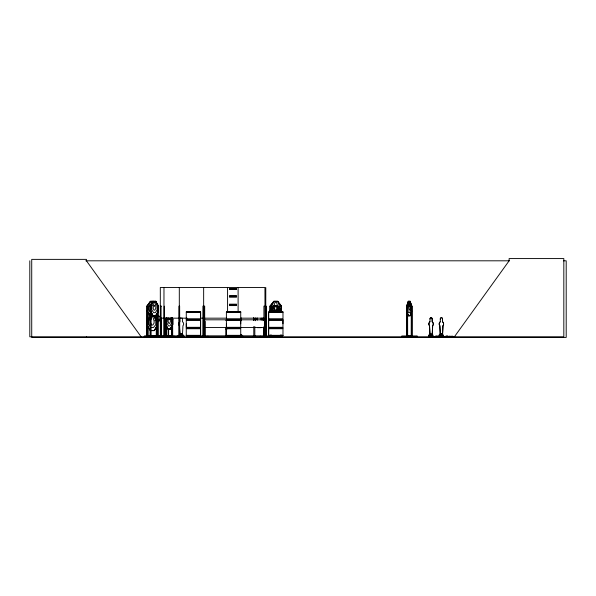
<?xml version="1.0" encoding="UTF-8"?>
<svg xmlns="http://www.w3.org/2000/svg" width="596" height="596" viewBox="0 0 596 596"><rect width="100%" height="100%" fill="white"/><g stroke="black" fill="none" stroke-linecap="round" stroke-linejoin="round"><path stroke-width="0.89" d="M186.272 327.316L186.272 320.275L200.606 320.275L200.606 327.316L186.272 327.316L186.287 323.792M200.591 320.275L200.591 327.316M225.728 320.305L240.732 320.275L240.717 327.316L226.391 327.316L226.405 323.792M240.717 323.792L240.717 320.275M268.654 327.316L268.654 320.275L282.981 320.275L282.958 327.316L268.64 327.316L268.64 320.275M282.958 323.792L282.958 320.275M260.236 336.762L271.739 336.725L260.243 336.628M271.739 336.792L271.731 336.151L264.661 336.151M430.685 335.63L432.152 335.63L432.607 325.781A2.555 2.205 -90 0 0 432.152 321.758L432.152 319.002A1.274 1.103 -90 0 0 431.132 317.72A1.274 1.103 -90 0 0 430.029 319.002L429.947 321.758A2.555 2.205 -90 0 0 429.493 325.781L430.029 335.63L429.574 325.781A2.555 2.205 -90 0 1 430.029 321.758L429.947 321.758M432.234 335.63L432.689 325.781A2.555 2.205 -90 0 0 432.234 321.758L432.234 319.002A1.274 1.103 -90 0 0 431.05 317.72A1.274 1.103 -90 0 0 429.947 319.002L430.029 319.002M442.47 335.63L442.925 325.781A2.555 2.205 -90 0 0 442.47 321.758L442.47 319.002A1.274 1.103 -90 0 0 441.368 317.72A1.274 1.103 -90 0 0 440.265 319.002L440.347 321.758A2.555 2.205 -90 0 0 439.893 325.781L440.347 335.63M440.265 319.002L440.347 319.002A1.274 1.103 -90 0 1 441.45 317.72A1.274 1.103 -90 0 1 442.552 319.002L442.552 321.758A2.555 2.205 -90 0 1 443.007 325.781L442.552 335.63L440.265 335.63L439.811 325.781A2.555 2.205 -90 0 1 440.265 321.758L440.347 321.758M182.428 335.63L182.942 325.781A2.555 2.473 -90 0 0 182.428 321.758L182.428 319.002A1.274 1.237 -90 0 0 181.773 317.892M430.953 334.162L430.223 334.468L431.132 334.609M430.781 334.527L431.117 334.609M441.167 334.088L441.435 334.55L440.526 334.661M181.787 334.542L180.975 334.229L181.743 334.609M181.616 334.244L181.221 334.468L181.676 334.17M181.393 334.661C181.229 334.125 181.601 334.684 181.169 334.088M181.273 334.267L181.728 334.386L181.169 334.17M430.55 334.43L430.036 334.445L431.132 334.17M430.066 334.468L430.312 334.252M430.133 334.445L431.117 334.17M431.161 334.401C430.215 334.579 431.146 334.341 430.96 334.311M440.645 334.557C442.433 334.252 439.96 334.498 440.936 334.661M440.586 334.088L440.846 334.609M441.182 334.088L441.182 334.691M440.928 334.617C439.654 333.887 440.965 335.026 441.137 334.229M441.301 334.445L440.764 334.617M181.422 334.46L181.303 334.349M186.272 335.786L200.606 335.786L186.131 335.675L200.621 335.518L200.606 328.731L186.272 328.731L186.257 335.548M240.732 335.786L226.249 335.675L240.747 335.518L240.732 328.731L225.728 328.761M409.072 306.128L409.147 305.726M409.05 306.12L409.117 305.726M168.4 317.728L168.102 321.527L168.854 323.412L169.629 323.412L170.419 321.527L170.098 317.728M401.719 336.204L417.155 336.204L401.719 336.204L401.749 336.792M407.142 306.068L407.083 305.763M411.173 305.763L412.082 306.143L412.082 336.792M153.992 301.993L153.127 308.281L153.992 310.166L154.878 310.166L155.787 308.281L155.787 306.143L154.878 301.993L153.902 301.993M169.13 319.367L169.219 318.972M167.32 317.795L166.925 323.032L168.489 325.923L170.031 325.923L171.566 323.032L171.179 317.795M154.439 305.77L154.52 306.128M440.63 334.252L440.988 334.17M440.98 334.304L440.794 334.118M169.942 336.204L169.987 336.792M151.056 319.322L151.734 316.834L152.896 316.834L154.073 320.983L154.073 323.121L152.896 325.006L151.734 325.006L150.982 323.747M153.112 301.367L151.779 306.143L151.779 309.786L153.567 312.676L155.347 312.676L157.106 309.786L157.106 306.143L155.779 301.367L150.445 301.367L146.974 306.143L146.847 336.792M430.856 334.17L430.416 334.691M431.072 334.505L430.588 334.617M146.042 336.204L146.094 336.792M143.994 336.792L154.111 336.71L154.2 336.151L184.492 336.204L184.469 336.792M154.148 336.688L144.433 336.71M275.613 306.128L275.754 305.711L275.598 306.143M275.613 310.561L275.777 310.158L275.598 310.568M408.402 301.241L406.658 306.143L406.606 310.963L408.29 315.82L410.108 315.82L411.732 310.918L409.996 315.82M430.617 334.162L430.893 334.334M150.497 301.367L148.754 306.143L148.754 309.786L150.505 311.954M281.416 312.162L281.416 306.143L277.647 301.367L273.877 301.367L271.985 306.143L271.985 309.786L274.011 312.095M281.416 310.568L277.647 305.793L273.877 305.793L271.985 310.568L271.985 312.393M203.452 336.151L199.839 336.151L203.541 336.151M252.995 336.762L253.546 336.71M166.381 317.728L165.591 319.344L165.77 324.164L168.094 328.94M165.673 319.389L166.478 317.728M165.77 319.389L166.545 317.795M170.314 328.94L172.81 324.209L170.449 329.066L167.953 329.066M170.352 329.066L172.736 324.164L172.713 319.344M152.986 315.82L150.274 310.963L150.274 306.098L152.986 301.241M150.386 336.792L150.363 306.098L153.075 301.241M155.69 315.694L158.447 310.918L158.447 306.098L155.69 301.367M155.735 315.82L158.536 310.963L158.536 306.098L155.735 301.241M276.656 311.924C280.56 307.685 276.216 308.028 275.635 311.864C275.091 308.028 270.547 307.663 274.547 311.946M169.041 336.71L169.078 336.151L169.085 336.792M262.434 318.242L261.152 320.134L261.152 317.996M454.405 336.792L509.118 260.81L509.118 258.575L563.823 258.575L563.823 336.792L29.8 336.792L29.8 260.81M147.92 336.792L148.151 305.875L146.847 306.143L150.438 301.241L155.824 301.241M150.542 316.081L146.959 320.939L147.123 325.759L150.594 330.534M147.07 320.983L150.594 316.208L148.851 320.983L148.851 324.626L150.602 326.794M151.384 316.081L154.126 316.081L157.657 320.939L157.493 325.759L154.021 330.534L151.414 330.534M151.384 330.661L154.126 330.661L157.612 325.803M154.126 330.661L157.493 325.759M270.1 306.143L273.877 301.367M269.981 310.523L273.81 305.666L277.706 305.666L281.543 310.523M270.1 310.568L273.877 305.793M280.336 312.282L281.416 310.918M280.448 312.349L281.543 310.963M157.754 306.091L157.687 305.763M428.531 336.777L428.71 335.123L430.036 335.123M428.949 336.77L453.124 336.747L452.863 336.189L444.683 336.449M452.692 336.777L428.703 336.449L429.314 336.606M432.011 336.449C431.184 336.859 432.845 336.837 432.011 336.449L432.018 335.123M439.021 336.449C438.164 336.882 439.848 336.829 439.021 336.449L439.028 335.123L440.355 335.123M439.282 335.123L439.066 336.777M439.408 336.755L439.923 336.747L439.423 336.77M440.131 336.77L439.706 336.777M442.15 336.77L442.329 335.123M442.292 336.755L442.731 336.77M449.555 336.189L449.302 336.755L449.824 336.747M449.943 336.755L450.464 336.747L449.555 336.449M277.527 312.095L279.517 309.786L279.517 306.143L277.647 301.367M174.546 336.449L174.27 336.777L183.583 336.77M178.249 336.449C177.459 336.889 179.217 336.889 178.256 336.189M268.654 335.801L282.981 335.786L268.528 335.742M401.682 336.71L417.193 336.71M149.797 305.741L149.797 306.106M278.608 310.546L278.399 310.173L278.608 310.494M441.509 336.777L441.897 336.785M452.193 336.606L451.984 336.777M149.738 306.083L149.782 305.793M177.489 336.606L177.332 336.777M182.622 336.606L182.458 336.777M240.173 336.479L225.683 336.636L240.173 336.77M172.132 319.337L172.11 318.964M271.009 310.151L271.299 310.486L271.009 310.173M280.291 310.151L280.44 310.568M148.099 320.976L147.972 320.559M280.336 306.091C280.984 305.405 279.412 306.545 281.394 306.143M280.433 306.091L280.306 305.718L280.351 311.715M431.012 334.691L430.632 334.386M152.531 305.763L152.569 305.793M268.625 335.548L268.64 328.731L282.981 328.731L282.981 335.518L268.535 335.779M151.168 306.091L150.103 306.143L150.147 336.792M271.12 306.091L271.024 305.718L271.024 306.143M85.735 260.81L509.401 260.81M563.406 260.81L566.2 260.81L566.2 337.425L31.722 337.425L31.722 259.372L86.435 259.372L86.435 260.81L141.14 336.792M236.575 288.606L229.408 288.606L236.582 288.643M229.4 288.889L236.582 288.889M229.408 295.713L236.575 295.713M229.356 296.205L236.627 296.205M229.356 296.637L236.627 296.637M229.408 297.128L236.575 297.128M410.078 301.367L408.312 301.367L407.485 306.143L407.485 309.786L408.595 312.676L409.698 312.676L410.786 309.786L409.966 301.367L411.62 306.143M152.792 301.993L151.593 301.993L150.512 306.143L150.453 310.918L153.112 315.694M409.519 301.993L408.856 301.993L408.32 306.143L408.856 310.166L409.407 310.166L409.973 308.281L409.407 301.993M229.408 304.169L236.575 304.169M229.356 304.66L236.627 304.66M229.356 305.092L236.627 305.092M229.408 305.584L236.575 305.584M158.536 306.098L157.612 306.143L157.523 336.792M409.996 301.241L411.791 306.098L411.799 336.792M160.309 306.143L161.33 306.143M264.952 306.143L263.909 306.143L263.916 319.985M150.438 315.82L147.026 310.918M406.606 310.963L408.424 315.694M186.257 311.79L200.621 311.79M226.383 311.79L240.747 311.79M268.625 311.79L282.988 311.79M186.287 312.483L200.591 312.483L200.591 318.853L186.272 318.853L186.272 312.066L200.621 312.036L200.606 318.853M226.405 312.483L240.717 312.483M282.958 312.483L268.654 312.483L268.654 318.853L282.981 318.853L282.981 312.066L268.625 312.036L268.64 318.853M150.445 315.694L146.974 310.918M151.317 315.694L155.779 315.694M408.312 315.694L410.078 315.694M151.287 315.82L155.824 315.82M151.414 316.208L154.066 316.208L157.545 320.983M160.309 318.167L187.055 318.167M200.889 318.167L203.653 318.167M204.57 318.167L226.651 318.167M240.888 318.167L264.021 318.167L264.006 320.074M172.028 317.728L172.81 319.344L171.864 317.795M186.168 319.344L200.71 319.344M226.294 319.344L240.829 319.344M268.535 319.344L283.078 319.344M186.168 319.784L200.71 319.784M268.535 319.784L283.078 319.784M157.888 320.506L159.437 320.506L159.437 320.983L157.888 320.983M157.888 320.67L159.437 320.67M147.972 320.983L148.099 320.611M204.167 321.467L205.203 321.467L205.203 336.792M265.458 321.467L264.423 321.467L264.423 336.792M147.123 325.759L150.49 330.661M180.528 317.892A1.274 1.237 -90 0 0 179.91 319.002L179.955 321.758A2.555 2.473 -90 0 0 179.441 325.781L179.91 335.63L181.601 335.63M151.183 327.517L153.5 327.517L155.794 324.626L155.794 320.983L154.066 316.208M204.167 327.48L226.458 327.48M240.389 327.48L265.458 327.48M257.316 327.673L261.204 327.673M186.168 327.807L200.71 327.807M226.294 327.807L240.829 327.807M268.535 327.807L283.078 327.807M186.168 328.24L200.71 328.24M225.824 328.269L240.829 328.24M268.535 328.24L283.078 328.24M167.99 328.94L170.411 328.94M225.728 329.201L226.696 329.201M226.8 329.685L225.824 329.685L225.824 335.63M181.542 334.132L180.983 334.386L181.512 334.617M241.656 334.877L241.015 334.877L241.015 336.792M179.15 335.123L179.955 335.123L179.955 336.189M182.57 335.123L183.382 335.123L183.419 336.598M186.287 335.332L200.591 335.332L200.591 328.731M226.405 335.332L240.717 335.332M282.958 335.332L268.654 335.332L268.654 328.731M160.205 335.675L161.434 335.675M163.885 335.675L164.675 335.675L164.615 336.792M171.566 335.675L172.721 335.675M179.731 335.675L178.942 335.675L178.964 336.792L179.031 306.143L179.642 306.143L179.716 336.792M253.665 335.675L254.946 335.995M265.16 335.675L263.79 335.995M406.695 335.675L407.694 335.675M411.173 335.675L412.171 335.675M203.474 335.831L264.773 335.831L264.773 336.792M147.92 335.995L157.523 335.995M166.09 335.995L171.909 335.995M177.653 335.973L179.12 335.973M265.779 335.995L266.196 335.995M271.292 335.995L280.232 335.995M407.299 335.995L411.575 335.995M435.698 335.973L437.404 335.973M446.017 335.973L447.723 335.973M184.484 336.166L144.523 336.166L154.163 336.204M281.513 336.151L282.146 336.792M264.341 336.233L271.739 336.204M442.21 336.189L434.365 336.449M199.898 336.204L199.898 336.628L208.034 336.71M184.633 336.792L154.297 336.688L184.514 336.71M208.369 336.792L199.913 336.688M241.067 336.74L241.603 336.74M242.281 336.747L242.84 336.747M428.45 336.755L453.124 336.747M280.396 310.196L280.306 310.568L280.284 310.173M167.618 319.039L167.625 318.994M180.595 336.77L179.403 336.777L179.97 336.747M442.582 336.598L441.651 336.755L442.09 336.777M162.365 336.151L162.462 336.71M168.057 336.204L168.005 336.792M430.535 334.17L430.595 334.229M270.1 310.918L271.18 312.282M269.981 310.963L271.076 312.349M147.003 325.803L150.542 330.661M256.109 318.16L257.39 320.134L257.39 317.996M174.539 336.151L174.531 336.792M150.363 310.918L153.075 315.82M171.924 317.728L172.736 319.389M165.673 324.164L168.057 329.066M265.093 336.166L265.198 336.792M277.647 305.793L279.517 310.568L279.517 312.393M411.791 306.098L410.108 301.241L408.29 301.241L406.606 306.098L407.247 306.143L407.299 336.792M406.658 310.918L408.402 315.82M154.461 305.726L154.565 306.12M169.264 318.972L169.353 319.367M179.441 325.781L179.955 335.63M443.402 336.449L443.402 335.123L442.076 335.123L442.076 336.189M443.141 335.123L443.141 336.189M441.278 336.189L441.278 333.946L440.176 333.946L440.176 336.189M441.182 333.946L441.182 336.189M440.273 333.946L440.273 336.189M433.083 336.449L433.083 335.123L431.757 335.123L431.757 336.189L428.971 336.189L428.971 335.123M430.96 336.189L430.96 333.946L429.858 333.946L429.858 336.189M430.871 333.946L430.871 336.189M429.954 333.946L429.954 336.189M417.401 336.792L401.473 336.792M417.118 336.151L417.118 336.792M411.672 306.098L411.613 336.792M411.56 335.675L411.56 336.792M411.27 306.143L411.218 336.792M407.604 312.639L407.657 336.792M407.15 311.715L407.135 336.792M407.083 335.675L407.068 336.792M406.777 306.143L406.792 336.792M281.543 312.148L281.543 306.098L277.706 301.241L273.81 301.241L269.981 306.098L269.981 312.148M281.513 335.675L281.513 336.792M281.394 334.93L281.394 336.792M281.275 335.675L281.275 336.792M280.47 335.675L280.47 336.792M280.351 334.93L280.351 336.792M280.232 335.675L280.232 336.792M277.654 311.999L276.373 306.426L275.114 306.426L273.892 311.999M271.292 335.675L271.292 336.792M271.173 311.715L271.21 306.128L270.137 306.143L270.1 312.162M271.173 334.93L271.173 336.792M271.053 335.675L271.053 336.792M270.256 335.675L270.256 336.792M270.137 334.93L270.137 336.792M270.018 335.675L270.018 336.792M266.3 336.792L266.308 335.675L265.667 335.675L265.615 336.792M266.181 336.792L266.189 306.143L265.786 306.143L265.831 336.792M265.786 287.518L265.764 336.792M265.54 336.792L265.458 319.814L204.167 319.814L204.16 336.792M265.071 335.675L265.123 336.792M265.041 336.792L264.944 287.518L160.309 287.518L160.354 336.792M264.46 336.233L264.46 336.792M264.304 336.39L264.304 336.792M264.006 326.571L263.998 335.861M263.916 327.368L263.886 335.995M263.015 317.996L263.015 320.73M260.243 336.151L260.243 336.792M255.483 317.996L255.483 320.73M254.827 318.212L254.827 320.074M254.82 326.571L254.827 335.861M253.784 318.212L253.784 320.074M253.784 326.571L253.784 335.861M253.702 336.151L253.628 336.792M253.605 317.996L253.605 320.387M253.479 317.951L253.479 320.387M242.885 336.151L242.885 336.792M242.244 336.151L242.244 336.792M241.656 334.557L241.656 336.792M241.291 317.973L241.291 320.76M239.83 336.151L239.823 336.792M238.951 336.151L238.907 336.792M238.109 287.518L238.109 311.663M237.923 336.151L237.923 336.792M237.424 336.151L237.476 336.792M236.977 336.151L236.977 336.792M236.023 336.151L236.023 336.792M235.919 336.151L235.919 336.792M235.047 336.151L235.107 336.792M232.373 336.151L232.365 336.792M231.449 336.151L231.494 336.792M230.466 336.151L230.466 336.792M229.967 336.151L230.019 336.792M229.52 336.151L229.52 336.792M228.566 336.151L228.566 336.792M228.462 336.151L228.462 336.792M227.575 287.518L227.575 311.663M227.56 336.151L227.59 336.792M226.391 320.275L226.391 327.316M226.405 328.731L226.383 335.548M207.915 336.151L207.915 336.792M205.322 336.39L205.322 336.792M204.808 335.995L202.811 335.675L202.834 336.792L202.916 306.143L204.689 306.143L204.689 335.675M204.279 336.233L204.286 336.792M204.041 336.233L204.003 336.792M203.936 306.143L203.936 335.675M203.653 287.518L203.653 335.675M203.527 335.675L203.571 336.792M199.839 336.151L199.839 336.792M183.091 335.123L183.091 336.189M182.093 336.189L182.048 333.946L180.908 333.946L180.908 336.189M179.381 306.143L179.381 335.675M179.299 287.518L179.329 336.792M179.217 335.675L179.165 336.792M177.064 336.151L177.064 336.792M172.81 319.344L172.81 324.209M172.691 335.675L172.691 336.792L172.624 318.212M172.102 335.675L172.147 336.792M171.983 318.212L171.983 336.792M171.909 335.675L171.909 336.792M171.693 335.675L171.693 336.792M171.67 325.647L171.596 336.792M168.608 328.426L168.608 336.792M168.132 328.426L168.132 336.792M166.403 336.792L166.403 335.675L165.278 335.675L165.301 336.792M166.329 318.212L166.306 336.792M166.016 325.647L166.09 336.792M165.695 318.212L165.695 336.792M165.375 318.212L165.36 336.792M164.585 318.137L164.585 336.792M164.451 335.675L164.399 336.792M164.243 306.143L164.273 336.792M164.109 335.675L164.161 336.792M163.975 287.518L163.945 336.792M162.35 336.151L162.35 336.792M161.412 335.675L161.412 336.792M161.33 318.137L161.33 336.792M161.136 335.675L161.136 336.792M161.047 306.143L161.047 336.792M160.875 335.675L160.935 336.792M160.592 306.143L160.54 336.792M160.227 335.675L160.227 336.792M159.639 336.151L159.639 336.792M159.147 336.792L159.147 336.151L158.983 336.792M158.424 336.792L158.424 335.675L156.152 335.675L156.152 336.792M158.342 306.143L158.342 336.792M157.486 335.675L157.486 336.792M157.329 311.715L157.374 336.792M157.24 335.675L157.24 336.792M156.547 335.675L156.577 336.792M156.42 314.502L156.42 336.792M156.323 335.675L156.308 336.792L156.264 326.571M156.264 314.502L156.264 320.074M155.169 336.151L155.169 336.792M154.222 336.151L154.222 336.792M151.205 336.792L151.205 335.675L149.998 335.675L150.021 336.792M151.086 305.741L151.116 336.792M150.557 335.675L150.512 336.792M150.304 335.675L150.304 336.792M149.052 336.151L149.052 336.792M148.069 336.792L148.069 335.675L146.743 335.675L146.743 336.792M147.808 312.639L147.808 320.074M147.808 326.571L147.808 336.792M147.652 335.675L147.674 336.792M147.137 335.675L147.16 336.792M147.003 306.143L147.003 336.792M144.582 336.151L144.582 336.792M86.435 336.792L86.435 337.425M158.178 315.485A2.555 2.555 0 0 1 158.178 320.417M154.96 317.951A2.555 2.555 0 0 1 156.241 315.738M407.873 305.89L407.873 305.89M410.286 305.89L410.286 305.89M170.866 319.143L170.873 319.106M156.301 305.89L156.301 305.89M154.751 320.73L154.751 320.7M272.879 305.89L272.879 305.89M278.384 305.89L278.384 305.89M275.114 301.993L273.892 306.143L273.892 308.281L275.114 310.166L276.373 310.166L277.654 308.281L277.654 306.143L276.373 301.993L275.114 301.993M152.233 320.871L152.233 320.871M431.37 336.449C430.513 336.882 432.197 336.829 431.37 336.449M236.567 289.343L229.415 289.343L236.56 289.358M240.747 312.051L226.383 312.066L226.405 318.853L240.732 318.853L240.732 312.066M228.194 336.792L228.194 336.151L228.156 336.792M165.859 336.792L165.859 335.675L165.815 336.792M157.776 336.792L157.776 335.675L157.739 336.792"/></g></svg>
